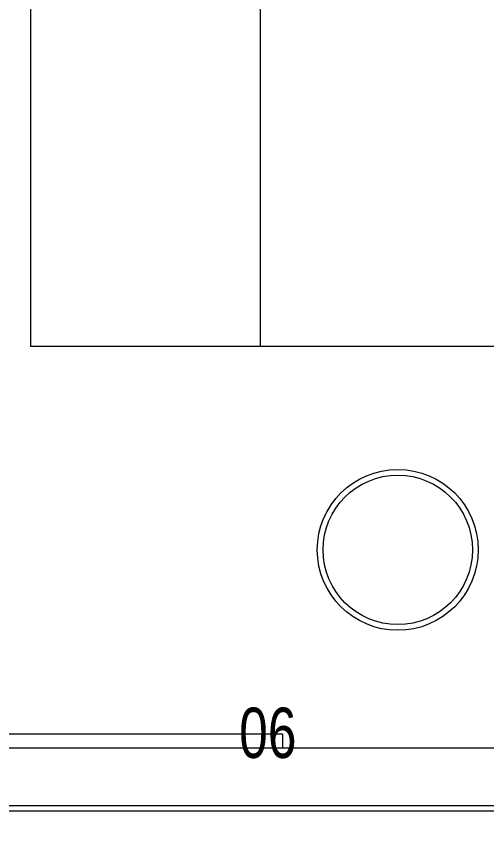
# Model space of a CAD drawing. Header units: inches. Extents: x -12418 to 57169, y -29325 to 19878.
# Drawn here: x 46764 to 47582, y -6982 to -5574 of the extents above; entities that cross this region are included whole.
import ezdxf

# ---------------------------------------------------------------- set-up
doc = ezdxf.new("R2010")
doc.units = ezdxf.units.IN
doc.header["$LTSCALE"] = 25
doc.header["$MEASUREMENT"] = 0
doc.linetypes.add('00-Ground Floor$0$HIDDEN', pattern=[9.525, 6.35, -3.175])
doc.linetypes.add('DASHDOT', pattern=[25.4, 12.7, -6.35, 0, -6.35])
doc.layers.get('0').update_dxf_attribs({"color": 8})
for name, color, linetype, lineweight in [('00-Ground Floor$0$72_EGR_EQP_TAG', 142, 'Continuous', 5), ('00-Ground Floor$0$LOADING', 253, 'Continuous', 5), ('00-Ground Floor$0$Walls', 251, 'Continuous', 5), ('E-LITE-CLNG-CNDT', 6, 'DASHDOT', 35)]:
    doc.layers.add(name, color=color, linetype=linetype, lineweight=lineweight)
doc.styles.add('00-Ground Floor$0$X3G_ENTITY_257CFD', font='swisscl.ttf', dxfattribs={"height": 200})

# ---------------------------------------------------------------- blocks, each defined once
blk = doc.blocks.new('00-Ground Floor$0$WM00001-P')
at = {"layer": '00-Ground Floor$0$LOADING'}
for radius in [0.14, 0.13]:
    blk.add_circle((0, 0), radius, dxfattribs=at)
blk = doc.blocks.new('00-Ground Floor$0$GF21043-P')
at = {"color": 0}
for p, q in [((-0.8, 0.75), (-0.8, 0)), ((-0.8, 0), (0.8, 0))]:
    blk.add_line(p, q, dxfattribs=at)
at = {"color": 0, "linetype": '00-Ground Floor$0$HIDDEN'}
blk.add_line((-0.4, 0.6), (-0.4, 0), dxfattribs=at)
blk = doc.blocks.new('00-Ground Floor')
at = {"layer": '00-Ground Floor$0$LOADING', "elevation": 0}
blk.add_lwpolyline([(47227.2, -6822.4), (47227.2, -6847.4), (46721.2, -6847.4), (46721.2, -6822.4), (47227.2, -6822.4)], dxfattribs=at)
blk.add_lwpolyline([(46593.8, -6956.7), (46593.8, -7556.7), (47693.8, -7556.7), (47693.8, -6956.7)], close=True, dxfattribs=at)
at = {"layer": '00-Ground Floor$0$Walls'}
for p, q in [((48817.9, -6847.4, 0), (46362.9, -6847.4, 0)), ((48817.9, -6947.4, 0), (46582.9, -6947.4, 0))]:
    blk.add_line(p, q, dxfattribs=at)
at = {"layer": '00-Ground Floor$0$LOADING', "extrusion": (-2.24019e-05, -2.34045e-18, 1), "xscale": 1000, "yscale": 1000, "zscale": 1000, "rotation": 359.9999999999999}
blk.add_blockref('00-Ground Floor$0$GF21043-P', (47588.3, -6148.1, -1.1), dxfattribs=at)
at = {"layer": '00-Ground Floor$0$LOADING', "extrusion": (2.24019e-05, 2.33707e-18, -1), "xscale": -1000, "yscale": 1000, "zscale": 1000, "rotation": 359.9999999999996}
blk.add_blockref('00-Ground Floor$0$WM00001-P', (-47427.5, -6502.3, 1.1), dxfattribs=at)
at = {"layer": '00-Ground Floor$0$72_EGR_EQP_TAG', "insert": (47201.4, -6776.9, 0), "char_height": 87.47, "attachment_point": 2, "style": '00-Ground Floor$0$X3G_ENTITY_257CFD'}
blk.add_mtext('06', dxfattribs=at)

msp = doc.modelspace()

# ---------------------------------------------------------------- block references
at = {"layer": 'E-LITE-CLNG-CNDT'}
msp.add_blockref('00-Ground Floor', (0, 0), dxfattribs=at)

doc.saveas('drawing.dxf')
